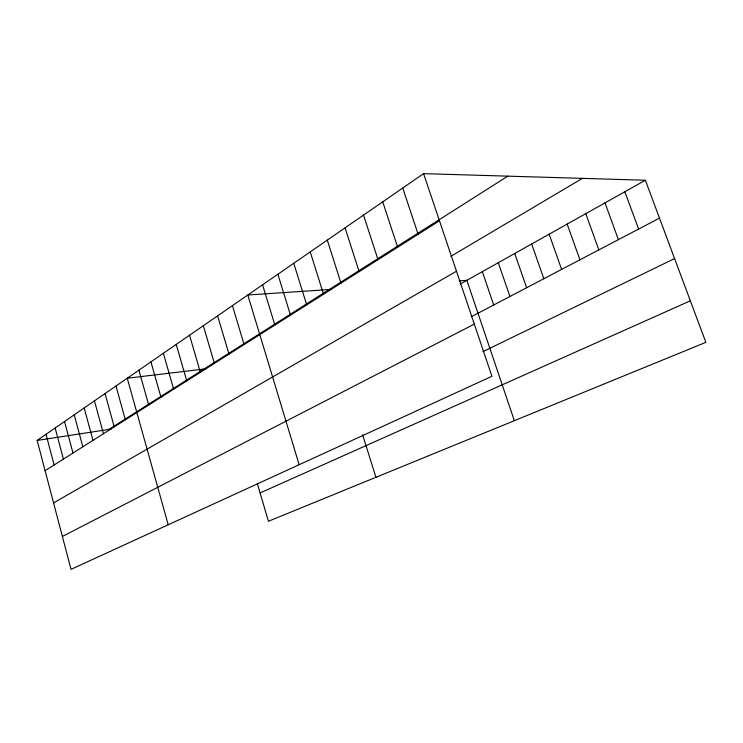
<?xml version="1.0" encoding="UTF-8"?>
<svg xmlns="http://www.w3.org/2000/svg" width="743" height="743" viewBox="0 0 743 743"><rect width="100%" height="100%" fill="white"/><g stroke="black" fill="none" stroke-linecap="round" stroke-linejoin="round"><path stroke-width="1.11" d="M423.575 173.648L491.922 376.292L71.031 569.352L37.15 440.432L423.575 173.648L645.37 180.243L705.85 342.356L268.455 521.261L257.338 483.609M108.924 429.426L507.803 176.156M45.1 470.7L439.466 220.764M450.871 256.316L582.428 178.366M53.57 502.918L456.49 271.232M460.177 284.077L645.37 180.243M471.201 316.778L659.505 218.117M62.384 536.465L474.322 324.106M482.959 351.634L674.588 258.573M260.096 492.934L690.349 300.813M37.15 440.432L111.097 429.092M206.173 368.797L127.257 378.224L168.224 524.762M331.489 289.399L247.8 294.999L299.15 464.709M459.22 280.845L466.855 280.334L514.351 420.687M624.844 191.75L638.609 229.067M604.988 202.885L618.408 239.645M585.772 213.659L598.858 249.889M567.16 224.089L579.939 259.809M549.142 234.194L561.615 269.412M531.672 243.992L543.848 278.718M514.732 253.493L526.629 287.736M498.293 262.706L509.93 296.485M482.346 271.65L493.724 304.983M402.734 188.035L418.133 234.277M382.729 201.845L397.672 247.252M363.522 215.108L378.029 259.697M345.068 227.85L359.157 271.659M327.31 240.11L341 283.167M310.212 251.914L323.539 294.237M362.621 434.85L375.939 477.294M293.754 263.273L306.72 304.89M277.882 274.232L290.504 315.171M262.576 284.801L274.873 325.072M232.429 305.614L244.103 344.576M217.615 315.84L228.993 354.151M203.331 325.703L214.411 363.392M189.549 335.223L200.35 372.308M176.23 344.408L186.772 380.908M163.367 353.296L173.658 389.221M150.931 361.878L160.98 397.254M138.895 370.19L148.721 405.028M115.973 386.016L125.363 419.832M105.051 393.558L114.227 426.891M94.454 400.867L103.444 433.726M84.182 407.963L92.977 440.358M74.216 414.845L82.835 446.784M64.548 421.522L72.981 453.026M55.149 428.005L63.424 459.09M46.02 434.311L54.128 464.979"/></g></svg>
